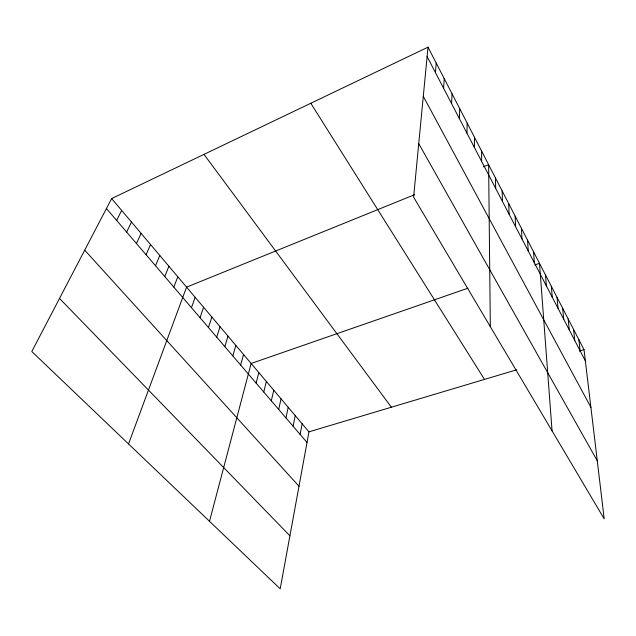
<?xml version="1.0" encoding="UTF-8"?>
<svg xmlns="http://www.w3.org/2000/svg" width="636" height="636" viewBox="0 0 636 636"><rect width="100%" height="100%" fill="white"/><g stroke="black" fill="none" stroke-linecap="round" stroke-linejoin="round"><path stroke-width="0.95" d="M474.369 147.433L474.48 137.273M466.943 133.155L467.174 123.106M459.351 118.542L459.701 108.605M451.576 103.589L452.053 93.778M443.61 88.285L444.222 78.602M435.461 72.607L436.217 63.067M428.012 47.167L413.599 197.168L604.2 518.873L584.023 349.673L428.012 47.167L111.642 198.567L31.8 351.525L280.198 588.833L308.961 431.836L111.642 198.567M300.113 434.412L302.156 423.791M293.101 426.231L295.239 415.61M285.962 417.908L288.195 407.286M278.695 409.433L281.04 398.828M271.31 400.815L273.758 390.218M263.789 392.046L266.349 381.457M256.133 383.118L258.804 372.545M209.506 521.297L251.133 363.474L467.969 288.18M240.647 365.056L243.548 354.506M232.816 355.921L235.837 345.388M224.842 346.62L227.99 336.11M216.725 337.152L220 326.666M208.457 327.508L211.868 317.046M200.038 317.69L203.584 307.26M191.46 307.689L195.149 297.282M128.536 443.944L186.555 287.13L414.553 194.711M173.819 287.114L177.81 276.787M164.748 276.533L168.89 266.245M155.502 265.745L159.803 255.505M146.073 254.75L150.541 244.55M136.454 243.532L141.105 233.396M126.651 232.1L131.477 222.012M116.65 220.43L121.659 210.405M483.368 166.815L488.623 164.684L490.324 326.666M534.884 264.942L539.503 263.336L552.056 430.866M308.961 431.836L516.639 369.802M579.396 351.056L584.023 349.673M59.514 298.435L289.913 535.798M84.707 250.163L298.992 486.254M106.443 208.529L307.013 442.465M203.997 154.373L391.394 407.215M310.813 103.255L484.505 379.398M418.742 143.633L597.268 460.75M423.29 96.338L590.9 407.35M427.106 56.548L585.359 360.858M578.84 339.608L580.112 350.77M573.545 329.353L574.769 340.483M568.147 318.89L569.307 329.997M562.645 308.221L563.742 319.296M557.033 297.338L558.066 308.373M551.309 286.232L552.271 297.227M545.465 274.903L546.356 285.858M533.588 251.88L534.335 262.732M527.562 240.193L528.222 250.989M521.409 228.26L521.989 238.993M515.128 216.073L515.621 226.75M508.713 203.631L509.11 214.237M502.154 190.927L502.464 201.453M495.46 177.953L495.675 188.391M481.627 151.13L481.635 161.393"/></g></svg>
